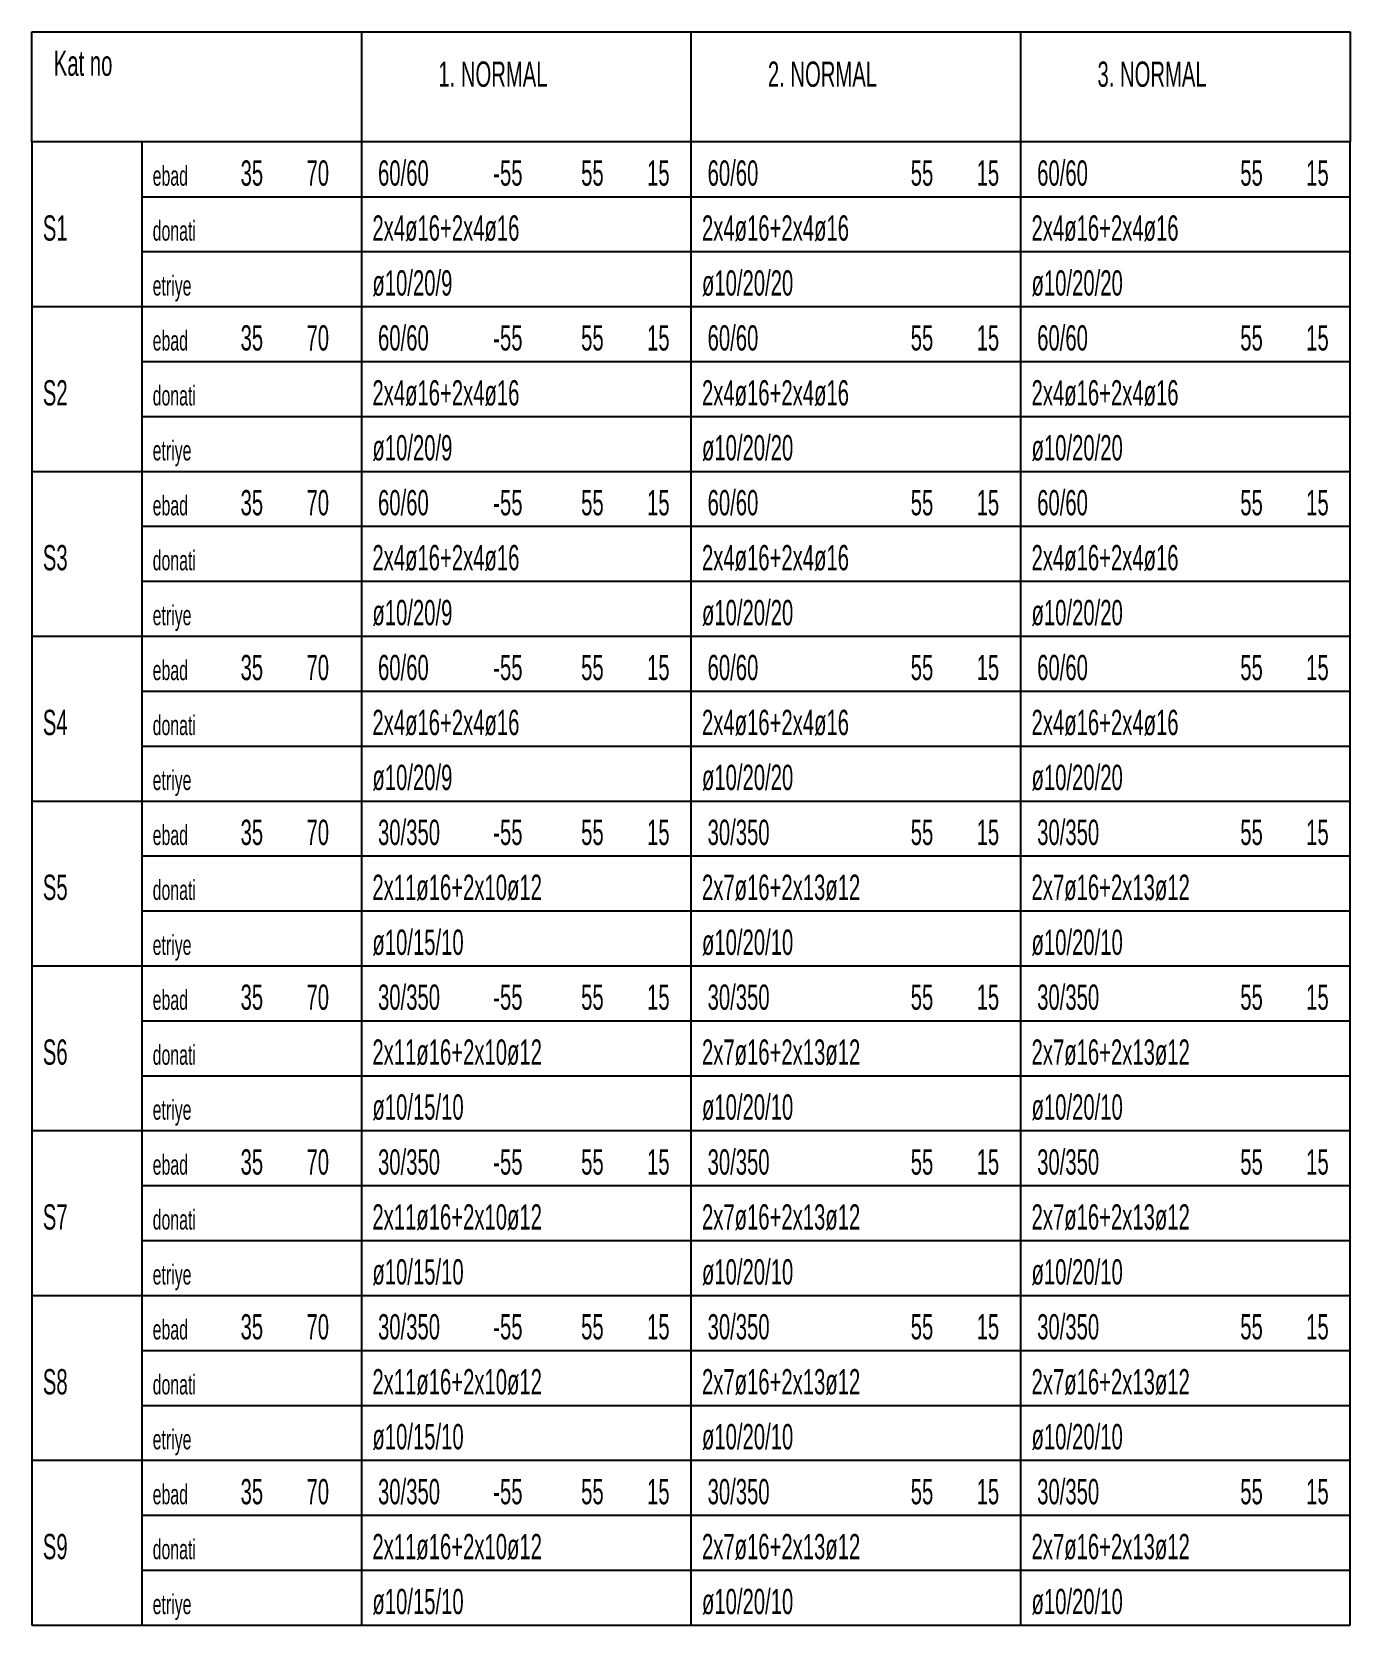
# Model space of a CAD drawing. Header units: inches. Extents: x 1137 to 1737, y 75 to 800.
import ezdxf

# ---------------------------------------------------------------- set-up
doc = ezdxf.new("R2010")
doc.units = ezdxf.units.IN
for name, color, linetype, lineweight in [('DONATI YAZISI (BEYKENT)', 3, 'Continuous', 20), ('KIRIS ISMI (BEYKENT)', 40, 'Continuous', 20), ('KOLON ISMI (BEYKENT)', 91, 'Continuous', 20), ('PENC4', 7, 'Continuous', 30), ('SUBASMAN (BEYKENT)', 197, 'Continuous', 30), ('YAZI (BEYKENT)', 140, 'Continuous', 20)]:
    doc.layers.add(name, color=color, linetype=linetype, lineweight=lineweight)
doc.layers.add('donatiplus.com', color=7, linetype='Continuous')
doc.layers.add('KOT (BEYKENT)', color=7, linetype='Continuous')
doc.styles.add('DONATI YAZISI (BEYKENT)', font='')
doc.styles.add('YAZI (BEYKENT)', font='')
doc.styles.get('DONATI YAZISI (BEYKENT)').set_extended_font_data('Bahnschrift Light Condensed')
doc.styles.get('YAZI (BEYKENT)').set_extended_font_data('Bahnschrift Light Condensed')

msp = doc.modelspace()

# ---------------------------------------------------------------- linework, layer by layer
at = {"layer": 'donatiplus.com'}
for p, q in [((1136.52, 799.8), (1736.52, 799.8)), ((1136.52, 749.8), (1136.52, 799.8)), ((1286.52, 799.8), (1286.52, 749.8)), ((1436.52, 799.8), (1436.52, 749.8)), ((1586.52, 799.8), (1586.52, 749.8)), ((1736.52, 799.8), (1736.52, 749.8)), ((1736.52, 749.8), (1136.52, 749.8)), ((1136.52, 749.8), (1136.52, 674.8)), ((1186.52, 749.8), (1186.52, 674.8)), ((1286.52, 749.8), (1286.52, 674.8)), ((1436.52, 749.8), (1436.52, 674.8)), ((1586.52, 749.8), (1586.52, 674.8)), ((1736.52, 674.8), (1736.52, 749.8)), ((1136.52, 674.8), (1736.52, 674.8)), ((1136.52, 674.8), (1136.52, 599.8)), ((1186.52, 674.8), (1186.52, 599.8)), ((1286.52, 674.8), (1286.52, 599.8)), ((1436.52, 674.8), (1436.52, 599.8)), ((1586.52, 674.8), (1586.52, 599.8)), ((1736.52, 599.8), (1736.52, 674.8)), ((1136.52, 599.8), (1736.52, 599.8)), ((1136.52, 599.8), (1136.52, 524.8)), ((1186.52, 599.8), (1186.52, 524.8)), ((1286.52, 599.8), (1286.52, 524.8)), ((1436.52, 599.8), (1436.52, 524.8)), ((1586.52, 599.8), (1586.52, 524.8)), ((1736.52, 524.8), (1736.52, 599.8)), ((1136.52, 524.8), (1736.52, 524.8)), ((1136.52, 524.8), (1136.52, 449.8)), ((1186.52, 524.8), (1186.52, 449.8)), ((1286.52, 524.8), (1286.52, 449.8)), ((1436.52, 524.8), (1436.52, 449.8)), ((1586.52, 524.8), (1586.52, 449.8)), ((1736.52, 449.8), (1736.52, 524.8)), ((1136.52, 449.8), (1736.52, 449.8)), ((1136.52, 449.8), (1136.52, 374.8)), ((1186.52, 449.8), (1186.52, 374.8)), ((1286.52, 449.8), (1286.52, 374.8)), ((1436.52, 449.8), (1436.52, 374.8)), ((1586.52, 449.8), (1586.52, 374.8)), ((1736.52, 374.8), (1736.52, 449.8)), ((1136.52, 374.8), (1736.52, 374.8)), ((1136.52, 374.8), (1136.52, 299.8)), ((1186.52, 374.8), (1186.52, 299.8)), ((1286.52, 374.8), (1286.52, 299.8)), ((1436.52, 374.8), (1436.52, 299.8)), ((1586.52, 374.8), (1586.52, 299.8)), ((1736.52, 299.8), (1736.52, 374.8)), ((1136.52, 299.8), (1736.52, 299.8)), ((1136.52, 299.8), (1136.52, 224.8)), ((1186.52, 299.8), (1186.52, 224.8)), ((1286.52, 299.8), (1286.52, 224.8)), ((1436.52, 299.8), (1436.52, 224.8)), ((1586.52, 299.8), (1586.52, 224.8)), ((1736.52, 224.8), (1736.52, 299.8)), ((1136.52, 224.8), (1736.52, 224.8)), ((1136.52, 224.8), (1136.52, 149.8)), ((1186.52, 224.8), (1186.52, 149.8)), ((1286.52, 224.8), (1286.52, 149.8)), ((1436.52, 224.8), (1436.52, 149.8)), ((1586.52, 224.8), (1586.52, 149.8)), ((1736.52, 149.8), (1736.52, 224.8)), ((1136.52, 149.8), (1736.52, 149.8)), ((1136.52, 149.8), (1136.52, 74.8)), ((1186.52, 149.8), (1186.52, 74.8)), ((1286.52, 149.8), (1286.52, 74.8)), ((1436.52, 149.8), (1436.52, 74.8)), ((1586.52, 149.8), (1586.52, 74.8)), ((1736.52, 74.8), (1736.52, 149.8)), ((1136.52, 74.8), (1736.52, 74.8))]:
    msp.add_line(p, q, dxfattribs=at)
at = {"layer": 'donatiplus.com', "color": 251}
for p, q in [((1186.52, 724.8), (1736.52, 724.8)), ((1186.52, 699.8), (1736.52, 699.8)), ((1186.52, 649.8), (1736.52, 649.8)), ((1186.52, 624.8), (1736.52, 624.8)), ((1186.52, 574.8), (1736.52, 574.8)), ((1186.52, 549.8), (1736.52, 549.8)), ((1186.52, 499.8), (1736.52, 499.8)), ((1186.52, 474.8), (1736.52, 474.8)), ((1186.52, 424.8), (1736.52, 424.8)), ((1186.52, 399.8), (1736.52, 399.8)), ((1186.52, 349.8), (1736.52, 349.8)), ((1186.52, 324.8), (1736.52, 324.8)), ((1186.52, 274.8), (1736.52, 274.8)), ((1186.52, 249.8), (1736.52, 249.8)), ((1186.52, 199.8), (1736.52, 199.8)), ((1186.52, 174.8), (1736.52, 174.8)), ((1186.52, 124.8), (1736.52, 124.8)), ((1186.52, 99.8), (1736.52, 99.8))]:
    msp.add_line(p, q, dxfattribs=at)

# ---------------------------------------------------------------- texts
at = {"layer": 'DONATI YAZISI (BEYKENT)', "style": 'DONATI YAZISI (BEYKENT)', "width": 0.7}
for s, p in [('2x4ø16+2x4ø16', (1291.52, 704.8)), ('2x4ø16+2x4ø16', (1441.52, 704.8)), ('2x4ø16+2x4ø16', (1591.52, 704.8)), ('2x4ø16+2x4ø16', (1291.52, 629.8)), ('2x4ø16+2x4ø16', (1441.52, 629.8)), ('2x4ø16+2x4ø16', (1591.52, 629.8)), ('2x4ø16+2x4ø16', (1291.52, 554.8)), ('2x4ø16+2x4ø16', (1441.52, 554.8)), ('2x4ø16+2x4ø16', (1591.52, 554.8)), ('2x4ø16+2x4ø16', (1291.52, 479.8)), ('2x4ø16+2x4ø16', (1441.52, 479.8)), ('2x4ø16+2x4ø16', (1591.52, 479.8)), ('2x11ø16+2x10ø12', (1291.52, 404.8)), ('2x7ø16+2x13ø12', (1441.52, 404.8)), ('2x7ø16+2x13ø12', (1591.52, 404.8)), ('2x11ø16+2x10ø12', (1291.52, 329.8)), ('2x7ø16+2x13ø12', (1441.52, 329.8)), ('2x7ø16+2x13ø12', (1591.52, 329.8)), ('2x11ø16+2x10ø12', (1291.52, 254.8)), ('2x7ø16+2x13ø12', (1441.52, 254.8)), ('2x7ø16+2x13ø12', (1591.52, 254.8)), ('2x11ø16+2x10ø12', (1291.52, 179.8)), ('2x7ø16+2x13ø12', (1441.52, 179.8)), ('2x7ø16+2x13ø12', (1591.52, 179.8)), ('2x11ø16+2x10ø12', (1291.52, 104.8)), ('2x7ø16+2x13ø12', (1441.52, 104.8)), ('2x7ø16+2x13ø12', (1591.52, 104.8))]:
    msp.add_text(s, height=11.5, dxfattribs=at).set_placement(p)
at = {"layer": 'DONATI YAZISI (BEYKENT)', "color": 30, "style": 'DONATI YAZISI (BEYKENT)', "width": 0.7}
for s, p in [('ø10/20/9', (1291.52, 679.8)), ('ø10/20/20', (1441.52, 679.8)), ('ø10/20/20', (1591.52, 679.8)), ('ø10/20/9', (1291.52, 604.8)), ('ø10/20/20', (1441.52, 604.8)), ('ø10/20/20', (1591.52, 604.8)), ('ø10/20/9', (1291.52, 529.8)), ('ø10/20/20', (1441.52, 529.8)), ('ø10/20/20', (1591.52, 529.8)), ('ø10/20/9', (1291.52, 454.8)), ('ø10/20/20', (1441.52, 454.8)), ('ø10/20/20', (1591.52, 454.8)), ('ø10/15/10', (1291.52, 379.8)), ('ø10/20/10', (1441.52, 379.8)), ('ø10/20/10', (1591.52, 379.8)), ('ø10/15/10', (1291.52, 304.8)), ('ø10/20/10', (1441.52, 304.8)), ('ø10/20/10', (1591.52, 304.8)), ('ø10/15/10', (1291.52, 229.8)), ('ø10/20/10', (1441.52, 229.8)), ('ø10/20/10', (1591.52, 229.8)), ('ø10/15/10', (1291.52, 154.8)), ('ø10/20/10', (1441.52, 154.8)), ('ø10/20/10', (1591.52, 154.8)), ('ø10/15/10', (1291.52, 79.8)), ('ø10/20/10', (1441.52, 79.8)), ('ø10/20/10', (1591.52, 79.8))]:
    msp.add_text(s, height=11.5, dxfattribs=at).set_placement(p)
at = {"layer": 'donatiplus.com', "color": 252, "style": 'YAZI (BEYKENT)', "width": 0.7}
for s, p in [('ebad', (1191.52, 729.8)), ('donati', (1191.52, 704.8)), ('etriye', (1191.52, 679.8)), ('ebad', (1191.52, 654.8)), ('donati', (1191.52, 629.8)), ('etriye', (1191.52, 604.8)), ('ebad', (1191.52, 579.8)), ('donati', (1191.52, 554.8)), ('etriye', (1191.52, 529.8)), ('ebad', (1191.52, 504.8)), ('donati', (1191.52, 479.8)), ('etriye', (1191.52, 454.8)), ('ebad', (1191.52, 429.8)), ('donati', (1191.52, 404.8)), ('etriye', (1191.52, 379.8)), ('ebad', (1191.52, 354.8)), ('donati', (1191.52, 329.8)), ('etriye', (1191.52, 304.8)), ('ebad', (1191.52, 279.8)), ('donati', (1191.52, 254.8)), ('etriye', (1191.52, 229.8)), ('ebad', (1191.52, 204.8)), ('donati', (1191.52, 179.8)), ('etriye', (1191.52, 154.8)), ('ebad', (1191.52, 129.8)), ('donati', (1191.52, 104.8)), ('etriye', (1191.52, 79.8))]:
    msp.add_text(s, height=9, dxfattribs=at).set_placement(p)
at = {"layer": 'KIRIS ISMI (BEYKENT)', "style": 'YAZI (BEYKENT)', "width": 0.7}
for p in [(1416.52, 729.8), (1566.52, 729.8), (1716.52, 729.8), (1416.52, 654.8), (1566.52, 654.8), (1716.52, 654.8), (1416.52, 579.8), (1566.52, 579.8), (1716.52, 579.8), (1416.52, 504.8), (1566.52, 504.8), (1716.52, 504.8), (1416.52, 429.8), (1566.52, 429.8), (1716.52, 429.8), (1416.52, 354.8), (1566.52, 354.8), (1716.52, 354.8), (1416.52, 279.8), (1566.52, 279.8), (1716.52, 279.8), (1416.52, 204.8), (1566.52, 204.8), (1716.52, 204.8), (1416.52, 129.8), (1566.52, 129.8), (1716.52, 129.8)]:
    msp.add_text('15', height=11.5, dxfattribs=at).set_placement(p)
at = {"layer": 'KOLON ISMI (BEYKENT)', "style": 'YAZI (BEYKENT)', "width": 0.7}
for s, p in [(' 60/60', (1291.52, 729.8)), (' 60/60', (1441.52, 729.8)), (' 60/60', (1591.52, 729.8)), (' 60/60', (1291.52, 654.8)), (' 60/60', (1441.52, 654.8)), (' 60/60', (1591.52, 654.8)), (' 60/60', (1291.52, 579.8)), (' 60/60', (1441.52, 579.8)), (' 60/60', (1591.52, 579.8)), (' 60/60', (1291.52, 504.8)), (' 60/60', (1441.52, 504.8)), (' 60/60', (1591.52, 504.8)), (' 30/350', (1291.52, 429.8)), (' 30/350', (1441.52, 429.8)), (' 30/350', (1591.52, 429.8)), (' 30/350', (1291.52, 354.8)), (' 30/350', (1441.52, 354.8)), (' 30/350', (1591.52, 354.8)), (' 30/350', (1291.52, 279.8)), (' 30/350', (1441.52, 279.8)), (' 30/350', (1591.52, 279.8)), (' 30/350', (1291.52, 204.8)), (' 30/350', (1441.52, 204.8)), (' 30/350', (1591.52, 204.8)), (' 30/350', (1291.52, 129.8)), (' 30/350', (1441.52, 129.8)), (' 30/350', (1591.52, 129.8))]:
    msp.add_text(s, height=11.5, dxfattribs=at).set_placement(p)
at = {"layer": 'KOT (BEYKENT)', "style": 'YAZI (BEYKENT)', "width": 0.7}
for p in [(1346.52, 729.8), (1346.52, 654.8), (1346.52, 579.8), (1346.52, 504.8), (1346.52, 429.8), (1346.52, 354.8), (1346.52, 279.8), (1346.52, 204.8), (1346.52, 129.8)]:
    msp.add_text('-55', height=11.5, dxfattribs=at).set_placement(p)
at = {"layer": 'PENC4', "style": 'YAZI (BEYKENT)', "width": 0.7}
for s, p in [('Kat no', (1146.52, 779.8)), ('1. NORMAL', (1321.52, 774.8)), ('2. NORMAL', (1471.52, 774.8)), ('3. NORMAL', (1621.52, 774.8)), ('S1', (1141.52, 704.8)), ('S2', (1141.52, 629.8)), ('S3', (1141.52, 554.8)), ('S4', (1141.52, 479.8)), ('S5', (1141.52, 404.8)), ('S6', (1141.52, 329.8)), ('S7', (1141.52, 254.8)), ('S8', (1141.52, 179.8)), ('S9', (1141.52, 104.8))]:
    msp.add_text(s, height=11.5, dxfattribs=at).set_placement(p)
at = {"layer": 'SUBASMAN (BEYKENT)', "style": 'YAZI (BEYKENT)', "width": 0.7}
for p in [(1261.52, 729.8), (1261.52, 654.8), (1261.52, 579.8), (1261.52, 504.8), (1261.52, 429.8), (1261.52, 354.8), (1261.52, 279.8), (1261.52, 204.8), (1261.52, 129.8)]:
    msp.add_text('70', height=11.5, dxfattribs=at).set_placement(p)
at = {"layer": 'YAZI (BEYKENT)', "style": 'YAZI (BEYKENT)', "width": 0.7}
for s, p in [('35', (1231.52, 729.8)), ('55', (1386.52, 729.8)), ('55', (1536.52, 729.8)), ('55', (1686.52, 729.8)), ('35', (1231.52, 654.8)), ('55', (1386.52, 654.8)), ('55', (1536.52, 654.8)), ('55', (1686.52, 654.8)), ('35', (1231.52, 579.8)), ('55', (1386.52, 579.8)), ('55', (1536.52, 579.8)), ('55', (1686.52, 579.8)), ('35', (1231.52, 504.8)), ('55', (1386.52, 504.8)), ('55', (1536.52, 504.8)), ('55', (1686.52, 504.8)), ('35', (1231.52, 429.8)), ('55', (1386.52, 429.8)), ('55', (1536.52, 429.8)), ('55', (1686.52, 429.8)), ('35', (1231.52, 354.8)), ('55', (1386.52, 354.8)), ('55', (1536.52, 354.8)), ('55', (1686.52, 354.8)), ('35', (1231.52, 279.8)), ('55', (1386.52, 279.8)), ('55', (1536.52, 279.8)), ('55', (1686.52, 279.8)), ('35', (1231.52, 204.8)), ('55', (1386.52, 204.8)), ('55', (1536.52, 204.8)), ('55', (1686.52, 204.8)), ('35', (1231.52, 129.8)), ('55', (1386.52, 129.8)), ('55', (1536.52, 129.8)), ('55', (1686.52, 129.8))]:
    msp.add_text(s, height=11.5, dxfattribs=at).set_placement(p)

doc.saveas('drawing.dxf')
